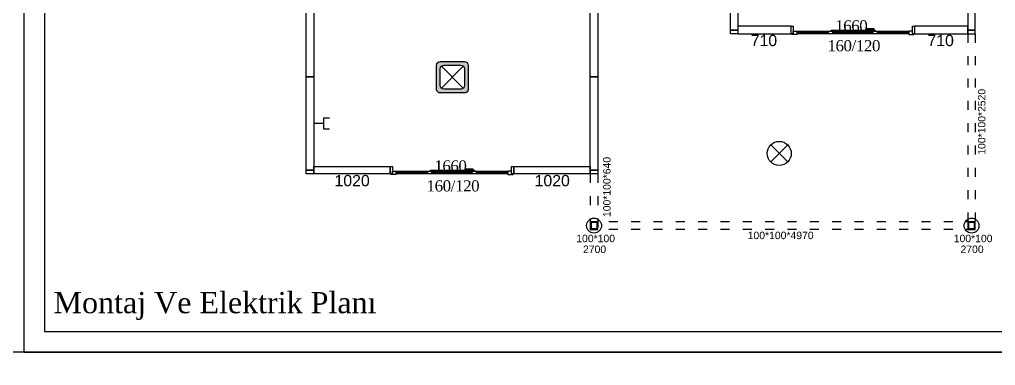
# Model space of a CAD drawing. Header units: millimetres. Extents: x 142629 to 168404, y -211947 to -204319.
# Drawn here: x 144901 to 146212, y -205695 to -205230 of the extents above; entities that cross this region are included whole.
import ezdxf

# ---------------------------------------------------------------- set-up
doc = ezdxf.new("R2010")
doc.units = ezdxf.units.MM
doc.linetypes.add('ACAD_ISO03W100', pattern=[30, 12, -18])
for name, color, linetype in [('1', 250, 'Continuous'), ('Block1', 255, 'Continuous'), ('DUVAR', 7, 'Continuous'), ('KAPI-PEN', 3, 'Continuous'), ('TEFRIS', 4, 'Continuous')]:
    doc.layers.add(name, color=color, linetype=linetype)
doc.styles.add('133', font='times.ttf')
doc.styles.add('metin', font='palabi.ttf')
doc.styles.get("Standard").update_dxf_attribs({"font": 'arial.ttf'})

# ---------------------------------------------------------------- blocks, each defined once
blk = doc.blocks.new('1660')
at = {"layer": 'Block1', "color": 7}
for p, q in [((136649.9, -210549.2), (136692.4, -210549.2)), ((136697.4, -210549.2), (136752.4, -210549.2)), ((136757.4, -210549.2), (136799.9, -210549.2))]:
    blk.add_line(p, q, dxfattribs=at)
for points in [[(136644.9, -210551), (136649.9, -210551), (136649.9, -210546.5), (136642.9, -210546.5), (136642.9, -210547.5), (136644.9, -210547.5), (136644.9, -210551)], [(136752.1, -210552.5), (136752.1, -210553.3), (136744.1, -210553.3), (136744.1, -210554.3), (136753.1, -210554.3), (136753.1, -210552.5), (136752.1, -210552.5)], [(136804.9, -210551), (136799.9, -210551), (136799.9, -210546.5), (136806.9, -210546.5), (136806.9, -210547.5), (136804.9, -210547.5), (136804.9, -210551)]]:
    blk.add_lwpolyline(points, dxfattribs=at)
for points in [[(136799.9, -210547.5), (136649.9, -210547.5), (136649.9, -210551), (136799.9, -210551)], [(136692.4, -210551), (136697.4, -210551), (136697.4, -210547.5), (136692.4, -210547.5)], [(136754.9, -210551), (136695.9, -210551), (136695.9, -210552.5), (136754.9, -210552.5)], [(136752.4, -210551), (136757.4, -210551), (136757.4, -210547.5), (136752.4, -210547.5)]]:
    blk.add_lwpolyline(points, close=True, dxfattribs=at)
at = {"layer": 'KAPI-PEN', "color": 175, "true_color": 0x4554a5}
for points in [[(136641.9, -210557.5), (136644.9, -210557.5), (136644.9, -210547.5), (136641.9, -210547.5)], [(136804.9, -210557.5), (136807.9, -210557.5), (136807.9, -210547.5), (136804.9, -210547.5)]]:
    blk.add_lwpolyline(points, close=True, dxfattribs=at)
blk = doc.blocks.new('GLOP')
at = {"layer": 'DUVAR', "color": 1}
for p, q in [((11.4, -11.4), (-11.4, 11.4)), ((11.4, 11.4), (-11.4, -11.4))]:
    blk.add_line(p, q, dxfattribs=at)
blk.add_circle((0, 0), 16.2, dxfattribs=at)
blk = doc.blocks.new('TELPRIZ')
at = {"layer": 'DUVAR', "color": 1}
for p, q in [((-7.2, 21.4), (-7.2, 13.1)), ((-7.2, 13.1), (7.2, 13.1)), ((0, 13.1), (0, 0)), ((7.2, 13.1), (7.2, 21.4))]:
    blk.add_line(p, q, dxfattribs=at)

msp = doc.modelspace()

# ---------------------------------------------------------------- hatches: boundary and pattern name
at = {"layer": 'KAPI-PEN', "true_color": 0x4554a5}
h = msp.add_hatch(color=175, dxfattribs=at)
edge = h.paths.add_edge_path()
edge.add_line((145465.891, -205286.587), (145498.251, -205286.587))
edge.add_arc((145498.251, -205291.587), 5, 0, 90, ccw=False)
edge.add_line((145503.251, -205291.587), (145503.251, -205323.947))
edge.add_arc((145498.251, -205323.947), 5, -90, 0, ccw=False)
edge.add_line((145498.251, -205328.947), (145465.891, -205328.947))
edge.add_arc((145465.891, -205323.947), 5, 180, 270, ccw=False)
edge.add_line((145460.891, -205323.947), (145460.891, -205291.587))
edge.add_arc((145465.891, -205291.587), 5, 90, 180, ccw=False)
edge = h.paths.add_edge_path(flags=16)
edge.add_line((145470.891, -205291.587), (145493.251, -205291.587))
edge.add_arc((145493.251, -205296.587), 5, 0, 90, ccw=False)
edge.add_line((145498.251, -205296.587), (145498.251, -205318.947))
edge.add_arc((145493.251, -205318.947), 5, -90, 0, ccw=False)
edge.add_line((145493.251, -205323.947), (145470.891, -205323.947))
edge.add_arc((145470.891, -205318.947), 5, 180, 270, ccw=False)
edge.add_line((145465.891, -205318.947), (145465.891, -205296.587))
edge.add_arc((145470.891, -205296.587), 5, 90, 180, ccw=False)

# ---------------------------------------------------------------- linework, layer by layer
at = {"layer": 'Block1', "color": 7}
for p, q in [((145496.787, -205293.052), (145467.356, -205322.482)), ((145467.356, -205293.052), (145496.787, -205322.482))]:
    msp.add_line(p, q, dxfattribs=at)
for points in [[(145855.616, -205244.361), (145865.616, -205244.361), (145865.616, -205249.361), (145855.616, -205249.361)], [(145667.366, -205512.111), (145677.366, -205512.111), (145677.366, -205502.111), (145667.366, -205502.111)], [(145668.366, -205511.111), (145676.366, -205511.111), (145676.366, -205503.111), (145668.366, -205503.111)], [(146174.366, -205512.111), (146184.366, -205512.111), (146184.366, -205502.111), (146174.366, -205502.111)], [(146175.366, -205511.111), (146183.366, -205511.111), (146183.366, -205503.111), (146175.366, -205503.111)]]:
    msp.add_lwpolyline(points, close=True, dxfattribs=at)
for centre in [(145672.366, -205507.111), (146179.366, -205507.111)]:
    msp.add_circle(centre, 10, dxfattribs=at)
at = {"layer": 'KAPI-PEN', "color": 175, "linetype": 'ACAD_ISO03W100', "true_color": 0x4554a5}
for p, q in [((146174.366, -205249.361), (146174.366, -205512.111)), ((146184.366, -205249.361), (146184.366, -205512.111)), ((145667.366, -205437.611), (145667.366, -205512.111)), ((145677.366, -205437.611), (145677.366, -205512.111)), ((146184.366, -205502.111), (145667.366, -205502.111)), ((146184.366, -205512.111), (145667.366, -205512.111))]:
    msp.add_line(p, q, dxfattribs=at)
at = {"layer": 'KAPI-PEN', "color": 175, "true_color": 0x4554a5}
for points in [[(144906.374, -205677.012), (146827.37, -205677.012), (146827.37, -204318.732), (144906.374, -204318.732)], [(144934.054, -205649.332), (146799.69, -205649.332), (146799.69, -204346.412), (144934.054, -204346.412)], [(145285.866, -205181.611), (145295.866, -205181.611), (145295.866, -205307.111), (145285.866, -205307.111)], [(145667.366, -205181.611), (145677.366, -205181.611), (145677.366, -205307.111), (145667.366, -205307.111)], [(145855.616, -205181.611), (145865.616, -205181.611), (145865.616, -205244.361), (145855.616, -205244.361)], [(146184.366, -205181.611), (146174.366, -205181.611), (146174.366, -205244.361), (146184.366, -205244.361)], [(145936.991, -205239.361), (145865.616, -205239.361), (145865.616, -205249.361), (145936.991, -205249.361)], [(146174.366, -205239.361), (146102.991, -205239.361), (146102.991, -205249.361), (146174.366, -205249.361)], [(146184.366, -205244.361), (146174.366, -205244.361), (146174.366, -205249.361), (146184.366, -205249.361)], [(145285.866, -205307.111), (145295.866, -205307.111), (145295.866, -205432.611), (145285.866, -205432.611)], [(145667.366, -205307.111), (145677.366, -205307.111), (145677.366, -205432.611), (145667.366, -205432.611)], [(145295.866, -205427.611), (145398.616, -205427.611), (145398.616, -205437.611), (145295.866, -205437.611)], [(145564.616, -205427.611), (145667.366, -205427.611), (145667.366, -205437.611), (145564.616, -205437.611)], [(145285.866, -205432.611), (145295.866, -205432.611), (145295.866, -205437.611), (145285.866, -205437.611)], [(145667.366, -205432.611), (145677.366, -205432.611), (145677.366, -205437.611), (145667.366, -205437.611)], [(144330.076, -207442.776), (146827.37, -207442.776), (146827.37, -205677.012), (144330.076, -205677.012)]]:
    msp.add_lwpolyline(points, close=True, dxfattribs=at)
for points in [[(145465.891, -205286.587), (145498.251, -205286.587, -0.41421356), (145503.251, -205291.587), (145503.251, -205323.947, -0.41421356), (145498.251, -205328.947), (145465.891, -205328.947, -0.41421356), (145460.891, -205323.947), (145460.891, -205291.587, -0.41421356)], [(145470.891, -205291.587), (145493.251, -205291.587, -0.41421356), (145498.251, -205296.587), (145498.251, -205318.947, -0.41421356), (145493.251, -205323.947), (145470.891, -205323.947, -0.41421356), (145465.891, -205318.947), (145465.891, -205296.587, -0.41421356)]]:
    msp.add_lwpolyline(points, format="xyb", close=True, dxfattribs=at)

# ---------------------------------------------------------------- block references
at = {"layer": 'Block1', "color": 43, "xscale": -1, "rotation": 180}
for p in [(9295.066, -415796.839), (8756.691, -415985.089)]:
    msp.add_blockref('1660', p, dxfattribs=at)
at = {"layer": 'TEFRIS', "lineweight": 25, "rotation": 270}
msp.add_blockref('TELPRIZ', (145295.866, -205369.861), dxfattribs=at)
at = {"layer": 'TEFRIS', "lineweight": 25}
msp.add_blockref('GLOP', (145921.068, -205410.154), dxfattribs=at)

# ---------------------------------------------------------------- texts
at = {"linetype": 'Continuous', "lineweight": 25, "style": '133'}
msp.add_text('Montaj Ve Elektrik Planı', height=28.4827, dxfattribs=at).set_placement((144946.459, -205624.788))
at = {"layer": '1', "color": 0, "lineweight": 25}
for s, p in [('710', (145882.821, -205266.03)), ('710', (146120.172, -205266.03)), ('1020', (145323.799, -205454.28)), ('1020', (145592.549, -205454.28))]:
    msp.add_text(s, height=15.2174, dxfattribs=at).set_placement(p)
at = {"layer": '1', "color": 0, "lineweight": 50, "char_height": 15, "attachment_point": 7, "style": 'metin'}
for s, insert in [('\\pxsm1,ql;{\\T0.95;1660}', (145996.319, -205246.434)), ('\\pxsm1;{\\T0.95;160/120}', (145985.906, -205273.173)), ('\\pxsm1,ql;{\\T0.95;1660}', (145457.944, -205434.684)), ('\\pxsm1;{\\T0.95;160/120}', (145447.531, -205461.423))]:
    msp.add_mtext_dynamic_manual_height_columns(s, width=105.60789, gutter_width=61.661, heights=[0], dxfattribs=dict(at, insert=insert))
at = {"layer": 'Block1', "linetype": 'Continuous', "char_height": 10, "attachment_point": 1, "rotation": 90}
for s, insert in [('{\\C0;100*100*2520}', (146188.021, -205411.926)), ('{\\C0;100*100*640}', (145684.591, -205495.622))]:
    msp.add_mtext_dynamic_manual_height_columns(s, width=30.9087, gutter_width=12.5, heights=[0], dxfattribs=dict(at, insert=insert))
at = {"layer": 'Block1', "linetype": 'Continuous', "char_height": 10, "attachment_point": 1}
for s, insert in [('{\\C0;100*100}', (145648.492, -205519.366)), ('{\\C0;100*100*4970}', (145878.711, -205515.299)), ('{\\C0;100*100}', (146155.492, -205519.366)), ('{\\C0;2700}', (145657.554, -205533.872)), ('{\\C0;2700}', (146164.554, -205533.872))]:
    msp.add_mtext_dynamic_manual_height_columns(s, width=30.9087, gutter_width=12.5, heights=[0], dxfattribs=dict(at, insert=insert))

doc.saveas('drawing.dxf')
